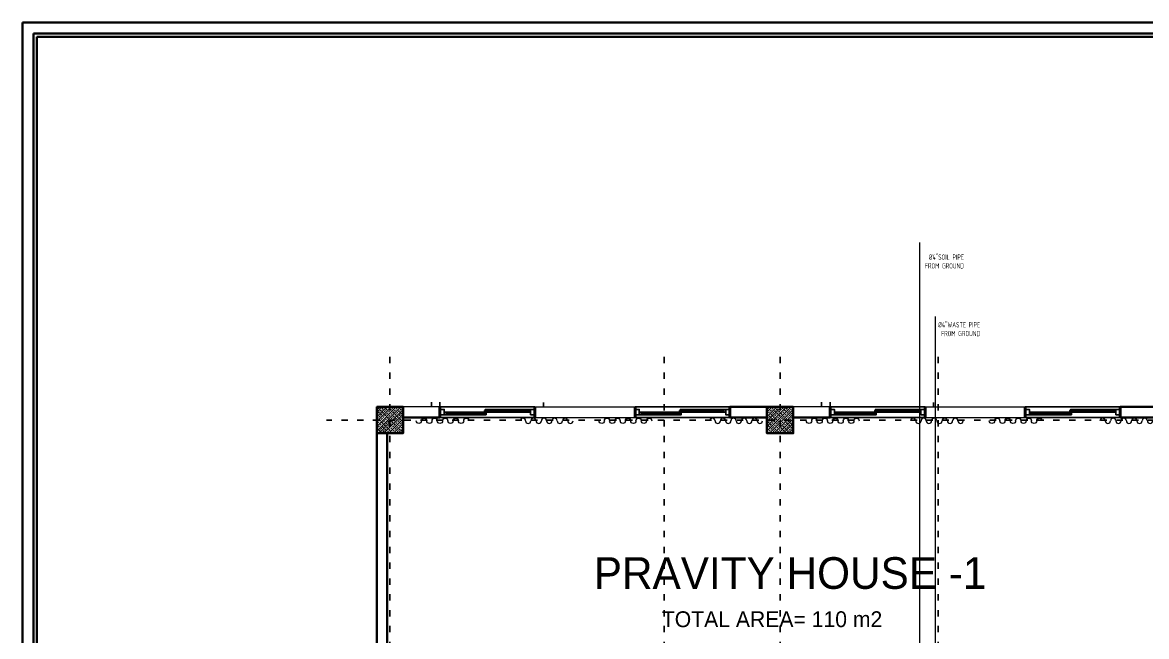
# Model space of a CAD drawing. Header units: millimetres. Extents: x 626118 to 667468, y 4481694 to 4492717.
# Drawn here: x 636654 to 638785, y 4491549 to 4492713 of the extents above; entities that cross this region are included whole.
import ezdxf

# ---------------------------------------------------------------- set-up
doc = ezdxf.new("R2010")
doc.units = ezdxf.units.MM
doc.linetypes.add('ACAD_ISO03W100', pattern=[30, 12, -18])
doc.linetypes.add('DUZ', pattern=[500, 500])
doc.layers.get('0').update_dxf_attribs({"color": 1, "linetype": 'DUZ'})
for name, color, linetype in [('AGAC', 116, 'Continuous'), ('DR-TEXT', 3, 'Continuous'), ('KOLTAR_F', 145, 'Continuous'), ('PEN', 161, 'Continuous'), ('söve', 26, 'DUZ')]:
    doc.layers.add(name, color=color, linetype=linetype)
for name, color, linetype, lineweight in [('cam', 143, 'Continuous', 20), ('DUV', 220, 'Continuous', 50), ('DUVAR', 7, 'Continuous', 35), ('FE_PERDE', 205, 'Continuous', 15), ('gor25', 142, 'Continuous', 25), ('iç duvar', 7, 'Continuous', 50), ('KOLON_F', 3, 'Continuous', 35)]:
    doc.layers.add(name, color=color, linetype=linetype, lineweight=lineweight)
doc.styles.add('din.shx', font='din.shx', dxfattribs={"width": 0.7})

# ---------------------------------------------------------------- blocks, each defined once
blk = doc.blocks.new('GEN_BLOCK00601')
at = {"linetype": 'Continuous', "ltscale": 50}
for centre, start, end in [((50, 50), 0, 180), ((150, 50), 180, 0), ((250, 50), 0, 180), ((350, 50), 180, 0), ((450, 50), 0, 180), ((550, 50), 180, 0), ((650, 50), 0, 180), ((750, 50), 180, 0), ((850, 50), 0, 180), ((950, 50), 180, 0)]:
    blk.add_arc(centre, 50, start, end, dxfattribs=at)
for tag in ['FLOOR', 'Sfb']:
    blk.add_attdef(tag, (0, 0), '', height=1)

msp = doc.modelspace()

# ---------------------------------------------------------------- hatches: boundary and pattern name
at = {"layer": 'KOLTAR_F'}
h = msp.add_hatch(dxfattribs=at)
h.set_pattern_fill('ANSI33', color=256, style=0)
h.set_pattern_definition([(45, (-23257.995, -12428.142), (-4.4901280605, 4.4901280605), []), (45, (-23253.505, -12428.142), (-4.4901280605, 4.4901280605), [3.175, -1.5875])])
h.paths.add_polyline_path([(637325.48, 4491984.33), (637375.48, 4491984.33), (637375.48, 4491934.33), (637325.48, 4491934.33)])
h = msp.add_hatch(dxfattribs=at)
h.set_pattern_fill('ANSI33', color=256, style=0)
h.set_pattern_definition([(45, (-22517.995, -12428.142), (-4.4901280605, 4.4901280605), []), (45, (-22513.505, -12428.142), (-4.4901280605, 4.4901280605), [3.175, -1.5875])])
h.paths.add_polyline_path([(638065.48, 4491984.33), (638115.48, 4491984.33), (638115.48, 4491934.33), (638065.48, 4491934.33)])

# ---------------------------------------------------------------- linework, layer by layer
at = {"color": 232, "linetype": 'ACAD_ISO03W100'}
for p, q in [((637350.48, 4492079.33), (637350.48, 4488949.33)), ((637870.48, 4492079.33), (637870.48, 4488949.33)), ((638090.48, 4492079.33), (638090.48, 4488949.33)), ((638390.48, 4492079.33), (638390.48, 4488949.33)), ((641170.48, 4491959.33), (637230.48, 4491959.33))]:
    msp.add_line(p, q, dxfattribs=at)
at = {"layer": 'AGAC'}
for p, q in [((637445.48, 4491984.33), (637625.48, 4491984.33)), ((637445.48, 4491964.33), (637625.48, 4491964.33)), ((637815.48, 4491984.33), (637995.48, 4491984.33)), ((637815.48, 4491964.33), (637995.48, 4491964.33)), ((638185.48, 4491984.33), (638365.48, 4491984.33)), ((638185.48, 4491964.33), (638365.48, 4491964.33)), ((638555.48, 4491984.33), (638735.48, 4491984.33)), ((638555.48, 4491964.33), (638735.48, 4491964.33))]:
    msp.add_line(p, q, dxfattribs=at)
at = {"layer": 'cam'}
for p, q in [((637456.98, 4491972.33), (637532.98, 4491972.33)), ((637456.98, 4491971.83), (637532.98, 4491971.83)), ((637456.98, 4491971.33), (637532.98, 4491971.33)), ((637613.98, 4491977.33), (637529.98, 4491977.33)), ((637613.98, 4491976.83), (637529.98, 4491976.83)), ((637613.98, 4491976.33), (637529.98, 4491976.33)), ((637826.98, 4491972.33), (637902.98, 4491972.33)), ((637826.98, 4491971.83), (637902.98, 4491971.83)), ((637826.98, 4491971.33), (637902.98, 4491971.33)), ((637983.98, 4491977.33), (637899.98, 4491977.33)), ((637983.98, 4491976.83), (637899.98, 4491976.83)), ((637983.98, 4491976.33), (637899.98, 4491976.33)), ((638196.98, 4491972.33), (638272.98, 4491972.33)), ((638196.98, 4491971.83), (638272.98, 4491971.83)), ((638196.98, 4491971.33), (638272.98, 4491971.33)), ((638353.98, 4491977.33), (638269.98, 4491977.33)), ((638353.98, 4491976.83), (638269.98, 4491976.83)), ((638353.98, 4491976.33), (638269.98, 4491976.33)), ((638566.98, 4491972.33), (638642.98, 4491972.33)), ((638566.98, 4491971.83), (638642.98, 4491971.83)), ((638566.98, 4491971.33), (638642.98, 4491971.33)), ((638723.98, 4491977.33), (638639.98, 4491977.33)), ((638723.98, 4491976.83), (638639.98, 4491976.83)), ((638723.98, 4491976.33), (638639.98, 4491976.33))]:
    msp.add_line(p, q, dxfattribs=at)
at = {"layer": 'DUV'}
for p, q in [((637445.48, 4491964.33), (637445.48, 4491984.33)), ((637625.48, 4491964.33), (637625.48, 4491984.33)), ((637815.48, 4491964.33), (637815.48, 4491984.33)), ((637815.48, 4491964.33), (637815.48, 4491984.33)), ((637815.48, 4491964.33), (637815.48, 4491984.33)), ((637995.48, 4491964.33), (637995.48, 4491984.33)), ((637995.48, 4491964.33), (637995.48, 4491984.33)), ((637995.48, 4491964.33), (637995.48, 4491984.33)), ((638185.48, 4491964.33), (638185.48, 4491984.33)), ((638365.48, 4491964.33), (638365.48, 4491984.33)), ((638555.48, 4491964.33), (638555.48, 4491984.33)), ((638555.48, 4491964.33), (638555.48, 4491984.33)), ((638555.48, 4491964.33), (638555.48, 4491984.33)), ((638735.48, 4491964.33), (638735.48, 4491984.33)), ((638735.48, 4491964.33), (638735.48, 4491984.33)), ((638735.48, 4491964.33), (638735.48, 4491984.33)), ((638735.48, 4491964.33), (638735.48, 4491984.33)), ((638735.48, 4491964.33), (638735.48, 4491984.33)), ((638735.48, 4491964.33), (638735.48, 4491984.33))]:
    msp.add_line(p, q, dxfattribs=at)
at = {"layer": 'DUVAR'}
for p, q in [((637445.48, 4491964.33), (637375.48, 4491964.33)), ((637445.48, 4491964.33), (637445.48, 4491984.33)), ((637625.48, 4491964.33), (637625.48, 4491984.33)), ((637815.48, 4491964.33), (637815.48, 4491984.33)), ((637995.48, 4491984.33), (638065.48, 4491984.33)), ((637995.48, 4491964.33), (637995.48, 4491984.33)), ((637995.48, 4491964.33), (638065.48, 4491964.33)), ((638185.48, 4491964.33), (638115.48, 4491964.33)), ((638185.48, 4491964.33), (638185.48, 4491984.33)), ((638365.48, 4491964.33), (638365.48, 4491984.33)), ((638555.48, 4491964.33), (638555.48, 4491984.33)), ((638735.48, 4491964.33), (638735.48, 4491984.33)), ((638735.48, 4491984.33), (638805.48, 4491984.33)), ((638735.48, 4491964.33), (638735.48, 4491984.33)), ((638735.48, 4491964.33), (638805.48, 4491964.33)), ((637325.48, 4491934.33), (637325.48, 4491464.33)), ((637345.48, 4491934.33), (637345.48, 4491464.33))]:
    msp.add_line(p, q, dxfattribs=at)
for points in [[(636653.72, 4492712.69), (643853.72, 4492712.69), (643853.72, 4487912.69), (636653.72, 4487912.69)], [(636674.72, 4492691.69), (643832.72, 4492691.69), (643832.72, 4487933.69), (636674.72, 4487933.69)], [(636681.02, 4492685.39), (643826.42, 4492685.39), (643826.42, 4487939.99), (636681.02, 4487939.99)]]:
    msp.add_lwpolyline(points, close=True, dxfattribs=at)
at = {"layer": 'gor25'}
for p, q in [((637458.48, 4491974.33), (637531.48, 4491974.33)), ((637458.48, 4491969.33), (637531.48, 4491969.33)), ((637612.48, 4491979.33), (637531.48, 4491979.33)), ((637612.48, 4491974.33), (637531.48, 4491974.33)), ((637828.48, 4491974.33), (637901.48, 4491974.33)), ((637828.48, 4491969.33), (637901.48, 4491969.33)), ((637982.48, 4491979.33), (637901.48, 4491979.33)), ((637982.48, 4491974.33), (637901.48, 4491974.33)), ((638198.48, 4491974.33), (638271.48, 4491974.33)), ((638198.48, 4491969.33), (638271.48, 4491969.33)), ((638352.48, 4491979.33), (638271.48, 4491979.33)), ((638352.48, 4491974.33), (638271.48, 4491974.33)), ((638568.48, 4491974.33), (638641.48, 4491974.33)), ((638568.48, 4491969.33), (638641.48, 4491969.33)), ((638722.48, 4491979.33), (638641.48, 4491979.33)), ((638722.48, 4491974.33), (638641.48, 4491974.33))]:
    msp.add_line(p, q, dxfattribs=at)
at = {"layer": 'iç duvar', "color": 6, "linetype": 'Continuous', "lineweight": 5}
msp.add_line((638355.86, 4491177.69), (638355.86, 4492295.68), dxfattribs=at)
at = {"layer": 'iç duvar', "color": 5, "linetype": 'Continuous', "lineweight": 5}
msp.add_line((638385.14, 4491263.13), (638385.14, 4492155.65), dxfattribs=at)
at = {"layer": 'iç duvar', "color": 7, "lineweight": 18}
for p, q in [((637445.48, 4491984.33), (637375.48, 4491984.33)), ((637625.48, 4491984.33), (637815.48, 4491984.33)), ((637625.48, 4491964.33), (637815.48, 4491964.33)), ((638185.48, 4491984.33), (638115.48, 4491984.33)), ((638365.48, 4491984.33), (638555.48, 4491984.33)), ((638365.48, 4491964.33), (638555.48, 4491964.33))]:
    msp.add_line(p, q, dxfattribs=at)
at = {"layer": 'KOLON_F'}
for points in [[(637325.48, 4491984.33), (637375.48, 4491984.33), (637375.48, 4491934.33), (637325.48, 4491934.33)], [(638065.48, 4491984.33), (638115.48, 4491984.33), (638115.48, 4491934.33), (638065.48, 4491934.33)]]:
    msp.add_lwpolyline(points, close=True, dxfattribs=at)
at = {"layer": 'PEN'}
for points in [[(637453.48, 4491979.33), (637453.48, 4491979.33), (637453.48, 4491969.33), (637445.48, 4491969.33), (637445.48, 4491969.33), (637445.48, 4491979.33), (637445.48, 4491979.33), (637445.48, 4491979.33), (637453.48, 4491979.33)], [(637453.48, 4491974.33), (637453.48, 4491974.33), (637453.48, 4491969.33), (637456.98, 4491969.33), (637456.98, 4491971.33), (637456.98, 4491972.33), (637458.48, 4491972.33), (637458.48, 4491974.33), (637453.48, 4491974.33)], [(637456.98, 4491969.33), (637458.48, 4491969.33), (637458.48, 4491971.33), (637456.98, 4491971.33)], [(637531.48, 4491979.33), (637531.48, 4491979.33), (637531.48, 4491974.33), (637529.98, 4491974.33), (637529.98, 4491976.33), (637529.98, 4491977.33), (637531.48, 4491977.33), (637531.48, 4491979.33), (637531.48, 4491979.33)], [(637529.98, 4491974.33), (637531.48, 4491974.33), (637531.48, 4491976.33), (637529.98, 4491976.33)], [(637531.48, 4491974.33), (637531.48, 4491974.33), (637531.48, 4491969.33), (637532.98, 4491969.33), (637532.98, 4491971.33), (637532.98, 4491972.33), (637531.48, 4491972.33), (637531.48, 4491974.33), (637531.48, 4491974.33)], [(637532.98, 4491969.33), (637531.48, 4491969.33), (637531.48, 4491971.33), (637532.98, 4491971.33)], [(637617.48, 4491979.33), (637617.48, 4491979.33), (637617.48, 4491974.33), (637613.98, 4491974.33), (637613.98, 4491976.33), (637613.98, 4491977.33), (637612.48, 4491977.33), (637612.48, 4491979.33), (637617.48, 4491979.33)], [(637613.98, 4491974.33), (637612.48, 4491974.33), (637612.48, 4491976.33), (637613.98, 4491976.33)], [(637617.48, 4491979.33), (637617.48, 4491979.33), (637617.48, 4491969.33), (637625.48, 4491969.33), (637625.48, 4491969.33), (637625.48, 4491979.33), (637625.48, 4491979.33), (637625.48, 4491979.33), (637617.48, 4491979.33)], [(637823.48, 4491979.33), (637823.48, 4491979.33), (637823.48, 4491969.33), (637815.48, 4491969.33), (637815.48, 4491969.33), (637815.48, 4491979.33), (637815.48, 4491979.33), (637815.48, 4491979.33), (637823.48, 4491979.33)], [(637823.48, 4491974.33), (637823.48, 4491974.33), (637823.48, 4491969.33), (637826.98, 4491969.33), (637826.98, 4491971.33), (637826.98, 4491972.33), (637828.48, 4491972.33), (637828.48, 4491974.33), (637823.48, 4491974.33)], [(637826.98, 4491969.33), (637828.48, 4491969.33), (637828.48, 4491971.33), (637826.98, 4491971.33)], [(637901.48, 4491979.33), (637901.48, 4491979.33), (637901.48, 4491974.33), (637899.98, 4491974.33), (637899.98, 4491976.33), (637899.98, 4491977.33), (637901.48, 4491977.33), (637901.48, 4491979.33), (637901.48, 4491979.33)], [(637899.98, 4491974.33), (637901.48, 4491974.33), (637901.48, 4491976.33), (637899.98, 4491976.33)], [(637901.48, 4491974.33), (637901.48, 4491974.33), (637901.48, 4491969.33), (637902.98, 4491969.33), (637902.98, 4491971.33), (637902.98, 4491972.33), (637901.48, 4491972.33), (637901.48, 4491974.33), (637901.48, 4491974.33)], [(637902.98, 4491969.33), (637901.48, 4491969.33), (637901.48, 4491971.33), (637902.98, 4491971.33)], [(637987.48, 4491979.33), (637987.48, 4491979.33), (637987.48, 4491974.33), (637983.98, 4491974.33), (637983.98, 4491976.33), (637983.98, 4491977.33), (637982.48, 4491977.33), (637982.48, 4491979.33), (637987.48, 4491979.33)], [(637983.98, 4491974.33), (637982.48, 4491974.33), (637982.48, 4491976.33), (637983.98, 4491976.33)], [(637987.48, 4491979.33), (637987.48, 4491979.33), (637987.48, 4491969.33), (637995.48, 4491969.33), (637995.48, 4491969.33), (637995.48, 4491979.33), (637995.48, 4491979.33), (637995.48, 4491979.33), (637987.48, 4491979.33)], [(638193.48, 4491979.33), (638193.48, 4491979.33), (638193.48, 4491969.33), (638185.48, 4491969.33), (638185.48, 4491969.33), (638185.48, 4491979.33), (638185.48, 4491979.33), (638185.48, 4491979.33), (638193.48, 4491979.33)], [(638193.48, 4491974.33), (638193.48, 4491974.33), (638193.48, 4491969.33), (638196.98, 4491969.33), (638196.98, 4491971.33), (638196.98, 4491972.33), (638198.48, 4491972.33), (638198.48, 4491974.33), (638193.48, 4491974.33)], [(638196.98, 4491969.33), (638198.48, 4491969.33), (638198.48, 4491971.33), (638196.98, 4491971.33)], [(638271.48, 4491979.33), (638271.48, 4491979.33), (638271.48, 4491974.33), (638269.98, 4491974.33), (638269.98, 4491976.33), (638269.98, 4491977.33), (638271.48, 4491977.33), (638271.48, 4491979.33), (638271.48, 4491979.33)], [(638269.98, 4491974.33), (638271.48, 4491974.33), (638271.48, 4491976.33), (638269.98, 4491976.33)], [(638271.48, 4491974.33), (638271.48, 4491974.33), (638271.48, 4491969.33), (638272.98, 4491969.33), (638272.98, 4491971.33), (638272.98, 4491972.33), (638271.48, 4491972.33), (638271.48, 4491974.33), (638271.48, 4491974.33)], [(638272.98, 4491969.33), (638271.48, 4491969.33), (638271.48, 4491971.33), (638272.98, 4491971.33)], [(638357.48, 4491979.33), (638357.48, 4491979.33), (638357.48, 4491974.33), (638353.98, 4491974.33), (638353.98, 4491976.33), (638353.98, 4491977.33), (638352.48, 4491977.33), (638352.48, 4491979.33), (638357.48, 4491979.33)], [(638353.98, 4491974.33), (638352.48, 4491974.33), (638352.48, 4491976.33), (638353.98, 4491976.33)], [(638357.48, 4491979.33), (638357.48, 4491979.33), (638357.48, 4491969.33), (638365.48, 4491969.33), (638365.48, 4491969.33), (638365.48, 4491979.33), (638365.48, 4491979.33), (638365.48, 4491979.33), (638357.48, 4491979.33)], [(638563.48, 4491979.33), (638563.48, 4491979.33), (638563.48, 4491969.33), (638555.48, 4491969.33), (638555.48, 4491969.33), (638555.48, 4491979.33), (638555.48, 4491979.33), (638555.48, 4491979.33), (638563.48, 4491979.33)], [(638563.48, 4491974.33), (638563.48, 4491974.33), (638563.48, 4491969.33), (638566.98, 4491969.33), (638566.98, 4491971.33), (638566.98, 4491972.33), (638568.48, 4491972.33), (638568.48, 4491974.33), (638563.48, 4491974.33)], [(638566.98, 4491969.33), (638568.48, 4491969.33), (638568.48, 4491971.33), (638566.98, 4491971.33)], [(638641.48, 4491979.33), (638641.48, 4491979.33), (638641.48, 4491974.33), (638639.98, 4491974.33), (638639.98, 4491976.33), (638639.98, 4491977.33), (638641.48, 4491977.33), (638641.48, 4491979.33), (638641.48, 4491979.33)], [(638639.98, 4491974.33), (638641.48, 4491974.33), (638641.48, 4491976.33), (638639.98, 4491976.33)], [(638641.48, 4491974.33), (638641.48, 4491974.33), (638641.48, 4491969.33), (638642.98, 4491969.33), (638642.98, 4491971.33), (638642.98, 4491972.33), (638641.48, 4491972.33), (638641.48, 4491974.33), (638641.48, 4491974.33)], [(638642.98, 4491969.33), (638641.48, 4491969.33), (638641.48, 4491971.33), (638642.98, 4491971.33)], [(638727.48, 4491979.33), (638727.48, 4491979.33), (638727.48, 4491974.33), (638723.98, 4491974.33), (638723.98, 4491976.33), (638723.98, 4491977.33), (638722.48, 4491977.33), (638722.48, 4491979.33), (638727.48, 4491979.33)], [(638723.98, 4491974.33), (638722.48, 4491974.33), (638722.48, 4491976.33), (638723.98, 4491976.33)], [(638727.48, 4491979.33), (638727.48, 4491979.33), (638727.48, 4491969.33), (638735.48, 4491969.33), (638735.48, 4491969.33), (638735.48, 4491979.33), (638735.48, 4491979.33), (638735.48, 4491979.33), (638727.48, 4491979.33)], [(638727.48, 4491979.33), (638727.48, 4491979.33), (638727.48, 4491969.33), (638735.48, 4491969.33), (638735.48, 4491969.33), (638735.48, 4491979.33), (638735.48, 4491979.33), (638735.48, 4491979.33), (638727.48, 4491979.33)]]:
    msp.add_lwpolyline(points, close=True, dxfattribs=at)
at = {"layer": 'söve'}
for p, q in [((637429.35, 4491992.91), (637429.35, 4491984.33)), ((637445.48, 4491992.91), (637445.48, 4491984.33)), ((637641.62, 4491992.7), (637641.62, 4491984.33)), ((638169.35, 4491992.91), (638169.35, 4491984.33)), ((638185.48, 4491992.91), (638185.48, 4491984.33)), ((638381.62, 4491992.7), (638381.62, 4491984.33))]:
    msp.add_line(p, q, dxfattribs=at)

# ---------------------------------------------------------------- block references
at = {"layer": 'FE_PERDE', "yscale": 0.10000020265579, "zscale": 0.10000020265579, "rotation": 180}
for p, xscale in [((637400.48, 4491962.83), -0.10000020265579), ((638057.22, 4491962.83), 0.10000020265579), ((638140.48, 4491962.83), -0.10000020265579), ((638797.22, 4491962.83), 0.10000020265579)]:
    msp.add_blockref('GEN_BLOCK00601', p, dxfattribs=dict(at, xscale=xscale))
at = {"layer": 'FE_PERDE', "extrusion": (0, 0, -1), "yscale": 0.10000020265579, "zscale": -0.10000020265579, "rotation": 180}
for p, xscale in [((-637697.81, 4491962.83), -0.10000020265579), ((-637747.26, 4491962.83), 0.10000020265579), ((-638437.81, 4491962.83), -0.10000020265579), ((-638487.26, 4491962.83), 0.10000020265579)]:
    msp.add_blockref('GEN_BLOCK00601', p, dxfattribs=dict(at, xscale=xscale))

# ---------------------------------------------------------------- texts
at = {"attachment_point": 1}
for s, width, insert, char_height in [('{\\fCentury Gothic|b0|i0|c162|p34;\\C7;PRAVITY HOUSE -1}', 710.4957, (637737.17, 4491699.44), 60), ('{\\fCentury Gothic|b0|i0|c162|p34;\\C7; TOTAL AREA= 110 m2}', 458.8958, (637855.12, 4491596.91), 30)]:
    msp.add_mtext_dynamic_manual_height_columns(s, width=width, gutter_width=12.5, heights=[0], dxfattribs=dict(at, insert=insert, char_height=char_height))
at = {"layer": 'DR-TEXT', "char_height": 10, "width": 110.1758, "attachment_point": 9, "style": 'din.shx'}
for s, insert in [('%%C4"SOIL PIPE\\PFROM GROUND ', (638439.19, 4492246.49, 0)), ('%%C4"WASTE PIPE\\PFROM GROUND ', (638469.91, 4492118.26, 0))]:
    msp.add_mtext(s, dxfattribs=dict(at, insert=insert))

doc.saveas('drawing.dxf')
